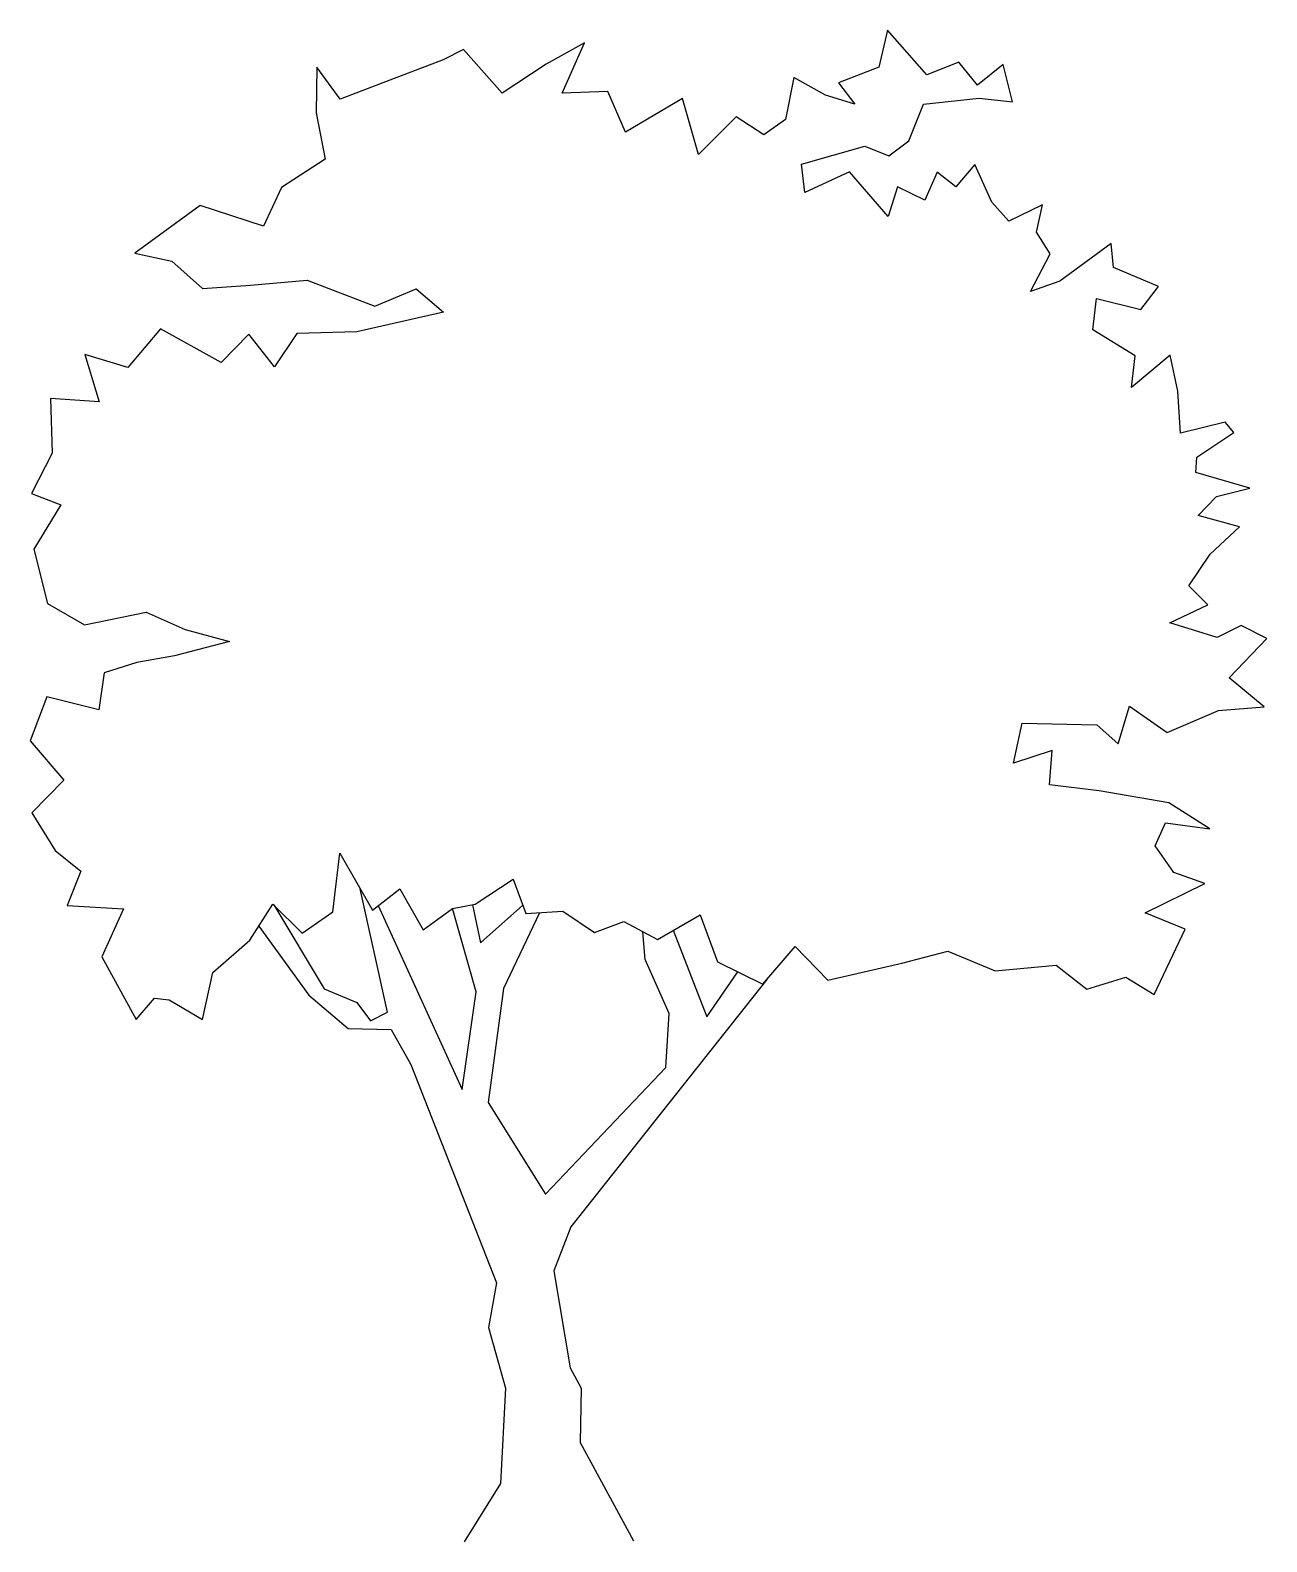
# Model space of a CAD drawing. Extents: x -200 to 905, y -231 to 1119.
import ezdxf

# ---------------------------------------------------------------- set-up
doc = ezdxf.new("R2010")
doc.units = 0
doc.layers.get('0').update_dxf_attribs({"linetype": 'CONTINUOUS'})

msp = doc.modelspace()

# ---------------------------------------------------------------- linework, layer by layer
at = {"color": 0}
msp.add_lwpolyline([(-45.7, 235.4), (-36.4, 277.5), (-3.3, 306.5), (17.3, 338.7), (43.3, 312.6), (70.9, 331.8), (77.1, 384), (106.2, 333.3), (130.7, 352.4), (151.5, 315.5), (177.6, 334.8), (198.1, 338.5), (231.9, 360.8), (243.4, 330.1), (276.3, 332.2), (304.7, 313.2), (330.8, 323), (360.8, 307), (399.1, 329), (414.4, 287), (454.9, 267), (484, 300.7), (513.1, 270.6), (579.1, 285.9), (620.4, 296.6), (662.7, 279), (717, 284.2), (744.6, 262.7), (779.2, 273.4), (804.5, 258), (832.2, 316.2), (796.7, 330.9), (849.8, 356.9), (822.2, 366.8), (805.4, 390.7), (814.6, 411.3), (854.4, 406), (817.7, 429), (755.5, 439.8), (711.1, 445.1), (713.5, 475.8), (678.9, 464.4), (686.6, 500.3), (753.4, 498.7), (772.4, 481.8), (782.5, 515.5), (816.2, 491.9), (862.2, 511.7), (903, 514.7), (871.5, 540.8), (905.2, 576), (882.2, 587.5), (860.8, 576.8), (818.7, 589.9), (852.5, 605.9), (835.6, 623), (854.7, 651.2), (880.8, 675.7), (844, 685.8), (860.3, 702.7), (890.1, 710.3), (841.9, 724.1), (842.6, 737.9), (875.7, 760), (868, 769.2), (828.2, 759.4), (825.8, 796.8), (819, 829), (784.4, 800), (787.5, 828.4), (749.9, 851.5), (753, 879.7), (792.8, 869.8), (808.4, 890.4), (768.3, 907.3), (766.2, 928.7), (720.2, 895.1), (694.1, 885.9), (711.6, 919.6), (699.4, 938.9), (704.9, 963.4), (674.9, 948.8), (659.6, 965.6), (644.3, 999.4), (627.4, 979.5), (610.6, 992.6), (599.8, 967.3), (575.3, 979.5), (567, 952.8), (532.4, 992.7), (492.5, 974.4), (489.5, 999.6), (546.2, 1015.7), (567.7, 1007.1), (585.4, 1020.3), (598.4, 1053.1), (648.3, 1058.5), (678.1, 1055.4), (669.8, 1088.5), (646.8, 1070.1), (630, 1090.7), (601.5, 1079.4), (566.3, 1119.2), (558.6, 1086.2), (522.7, 1072.4), (537.1, 1053.2), (511, 1061.1), (482.8, 1077.1), (475.1, 1039.4), (455.8, 1025.7), (431.3, 1041.9), (397.6, 1008.2), (383.2, 1058.2), (332.3, 1028.2), (316.4, 1064.4), (275.7, 1062.9), (295.7, 1108), (261.3, 1089), (222, 1063), (187.7, 1102), (169.3, 1092.8), (121.8, 1074.5), (77.3, 1057.7), (56.5, 1086.2), (55.8, 1045.4), (64.1, 1004), (25.1, 978.7), (8.8, 944.3), (-47.8, 962.8), (-106.1, 920), (-73.1, 912.9), (-45.5, 888.4), (-2.6, 891.4), (48, 895.9), (108.4, 872.8), (145.2, 888.1), (169.7, 867.5), (92.4, 849.9), (38.7, 848.4), (18.8, 818.6), (-4.2, 847.8), (-28.8, 822.4), (-83.2, 852.5), (-112.4, 817.9), (-150.7, 829.6), (-137.8, 787.3), (-181.4, 790.4), (-179.9, 741.4), (-198.4, 705.5), (-172.3, 695.4), (-196.2, 655.6), (-184, 607.2), (-151, 588.1), (-95.8, 599.4), (-61.2, 584), (-21.4, 573.2), (-70.5, 560.4), (-104.4, 554.3), (-133.5, 545.1), (-138.2, 512.1), (-184.8, 523.7), (-199.5, 484.6), (-169.6, 449.3), (-198.1, 420.2), (-177.3, 386.5), (-154.3, 368), (-166.6, 337.4), (-116.1, 334.3), (-135.4, 291.4), (-104.8, 235.5), (-88.6, 254.5), (-75.4, 253)], close=True, dxfattribs=at)
for points in [[(18, 337.9), (63.2, 262.9), (92.3, 250.6), (104.5, 234.4), (119.8, 242), (95.3, 352.3)], [(195.6, 338), (202.7, 304.1), (240.6, 337.6)], [(111.3, 337.3), (186.5, 173), (198.9, 260.3), (177.6, 334.8)], [(255.6, 330.9), (223.4, 263.3), (209.5, 161.5), (260.7, 79.4), (368.3, 192.7), (371.4, 241), (349.8, 289.2), (347.9, 313.9)], [(4.6, 318.9), (49.4, 257.4), (84.6, 227.6), (122.9, 226.7), (140.6, 195.4), (217, 0.4), (209.9, -39.5), (225.2, -93.8), (220.5, -178.9), (188.2, -231)], [(375, 315.2), (405.1, 237.9), (432.6, 278)], [(458.5, 271.2), (283.6, 50.2), (268.2, 11.1), (282.8, -75.5), (292.6, -93.9), (291.9, -142.2), (339.3, -230.3)]]:
    msp.add_lwpolyline(points, dxfattribs=at)

doc.saveas('drawing.dxf')
